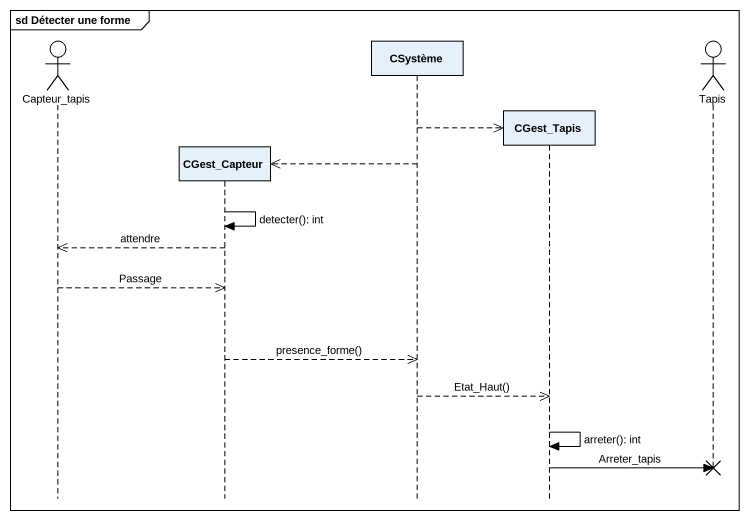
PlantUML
@startuml
mainframe sd Détecter une forme
hide footbox
actor Capteur_tapis
participant CGest_Capteur
participant CSystème
participant CGest_Tapis
actor Tapis

CSystème -->> CGest_Tapis **
CSystème -->> CGest_Capteur **
CGest_Capteur -> CGest_Capteur : detecter(): int
CGest_Capteur -->> Capteur_tapis : attendre
Capteur_tapis -->> CGest_Capteur : Passage
CGest_Capteur -->> CSystème : presence_forme()
CSystème -->> CGest_Tapis : Etat_Haut()
CGest_Tapis -> CGest_Tapis : arreter(): int
CGest_Tapis -> Tapis !! : Arreter_tapis
@enduml
